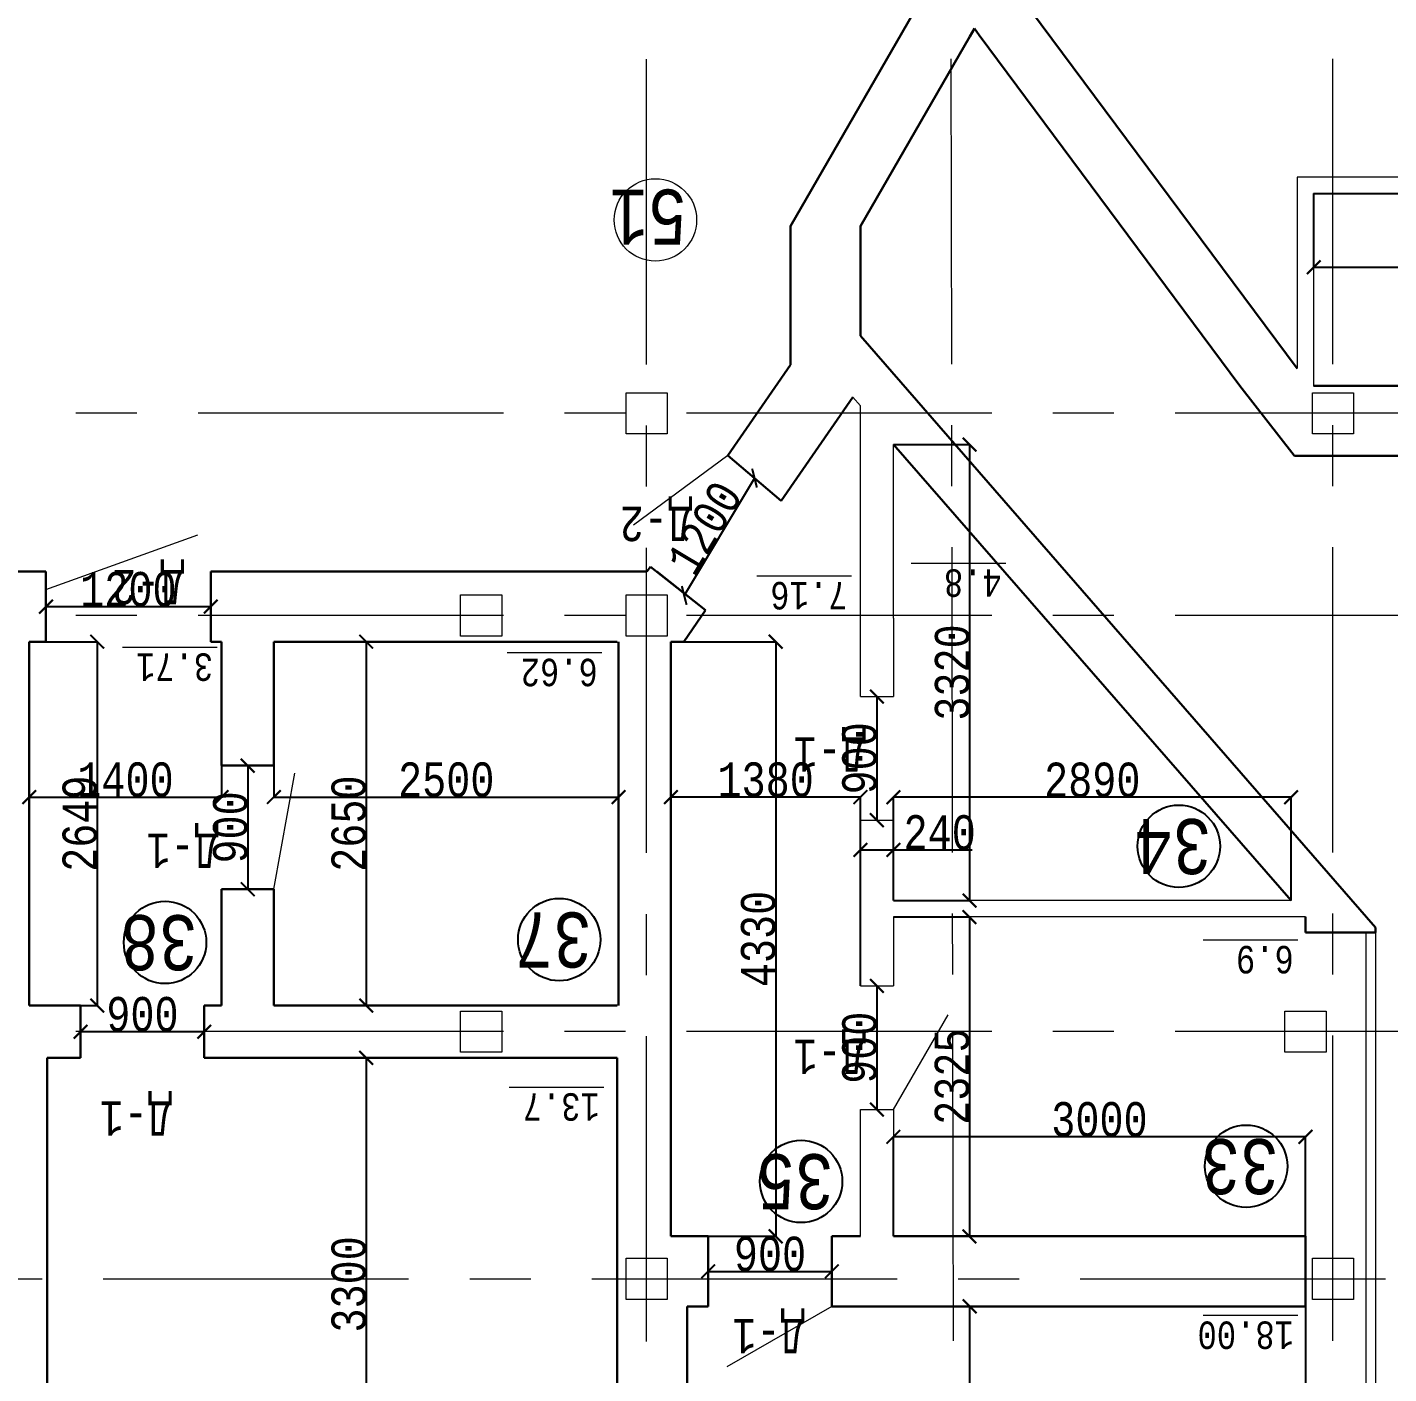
# Model space of a CAD drawing. Header units: millimetres. Extents: x -689206 to 4969298, y -1019800 to 703299.
# Drawn here: x 371042 to 380953, y -957701 to -947897 of the extents above; entities that cross this region are included whole.
import ezdxf

# ---------------------------------------------------------------- set-up
doc = ezdxf.new("R2010")
doc.units = ezdxf.units.MM
doc.linetypes.add('JIS_02_4.0', pattern=[5.5, 4, -1.5])
doc.linetypes.add('осеваяX2', pattern=[101.6, 63.5, -12.7, 12.7, -12.7])
for name, color, linetype, lineweight in [('несущие', 7, 'Continuous', 30), ('РАЗМЕРЫ', 7, 'Continuous', 9), ('сваи', 7, 'JIS_02_4.0', 30), ('Слой1', 7, 'Continuous', 30), ('стены', 7, 'Continuous', 20)]:
    doc.layers.add(name, color=color, linetype=linetype, lineweight=lineweight)
doc.layers.add('четотам', color=7, linetype='Continuous')
doc.styles.add('Аннотативный', font='isocteur.ttf', dxfattribs={"width": 0.7, "height": 250})
doc.dimstyles.new('Аннотативный', dxfattribs={"dimscale": 0, "dimtxt": 250, "dimasz": 100, "dimexe": 1.25, "dimexo": 0.625, "dimtad": 1, "dimdec": 0, "dimtxsty": 'Аннотативный', "dimblk": 'ARCHTICK', "dimcen": 2.5, "dimadec": 0, "dimazin": 0, "dimtfac": 1, "dimtdec": 0, "dimtmove": 0, "dimatfit": 3, "dimfxl": 1, "dimarcsym": 0})

# ---------------------------------------------------------------- blocks, each defined once
blk = doc.blocks.new('_ArchTick')
at = {"color": 0, "linetype": 'ByBlock', "const_width": 0.15}
blk.add_lwpolyline([(-0.5, -0.5), (0.5, 0.5)], dxfattribs=at)
blk = doc.blocks.new('*D4286')
at = {"layer": 'Defpoints', "color": 0, "lineweight": 5, "transparency": 16777216}
for p in [(377346.7, -955975.6), (377346.7, -956700.3), (380346.7, -956700.3)]:
    blk.add_point(p, dxfattribs=at)
at = {"layer": 'стены', "color": 0, "lineweight": -2, "transparency": 16777216}
for p, q in [((377346.7, -956699.6), (377346.7, -955974.3)), ((380346.7, -955975.6), (377346.7, -955975.6)), ((380346.7, -956699.6), (380346.7, -955974.3))]:
    blk.add_line(p, q, dxfattribs=at)
at = {"layer": 'стены', "color": 0, "lineweight": -2, "transparency": 16777216, "xscale": 100, "yscale": 100, "zscale": 100, "rotation": 180}
blk.add_blockref('_ArchTick', (377346.7, -955975.6), dxfattribs=at)
at = {"layer": 'стены', "color": 0, "lineweight": -2, "transparency": 16777216, "xscale": 100, "yscale": 100, "zscale": 100}
blk.add_blockref('_ArchTick', (380346.7, -955975.6), dxfattribs=at)
at = {"layer": 'стены', "color": 0, "lineweight": 5, "transparency": 16777216, "insert": (378846.7, -955850), "char_height": 250, "attachment_point": 5, "style": 'Аннотативный'}
blk.add_mtext('3000', dxfattribs=at)
blk = doc.blocks.new('*D4313')
at = {"layer": 'Defpoints', "color": 0, "lineweight": 5, "transparency": 16777216}
for p in [(375998.6, -956955.3), (376898.6, -956955.3), (376898.6, -956955.3)]:
    blk.add_point(p, dxfattribs=at)
at = {"layer": 'стены', "color": 0, "lineweight": -2, "transparency": 16777216}
for p, q in [((375998.6, -956954.6), (375998.6, -956954)), ((375998.6, -956955.3), (376898.6, -956955.3)), ((376898.6, -956954.6), (376898.6, -956954))]:
    blk.add_line(p, q, dxfattribs=at)
at = {"layer": 'стены', "color": 0, "lineweight": -2, "transparency": 16777216, "xscale": 100, "yscale": 100, "zscale": 100, "rotation": 180}
blk.add_blockref('_ArchTick', (375998.6, -956955.3), dxfattribs=at)
at = {"layer": 'стены', "color": 0, "lineweight": -2, "transparency": 16777216, "xscale": 100, "yscale": 100, "zscale": 100}
blk.add_blockref('_ArchTick', (376898.6, -956955.3), dxfattribs=at)
at = {"layer": 'стены', "color": 0, "lineweight": 5, "transparency": 16777216, "insert": (376448.6, -956829.6), "char_height": 250, "attachment_point": 5, "style": 'Аннотативный'}
blk.add_mtext('900', dxfattribs=at)
blk = doc.blocks.new('*D4314')
at = {"layer": 'Defpoints', "color": 0, "lineweight": 5, "transparency": 16777216}
for p in [(377226.7, -954877.4), (377226.7, -955777.4), (377226.7, -955777.4)]:
    blk.add_point(p, dxfattribs=at)
at = {"layer": 'стены', "color": 0, "lineweight": -2, "transparency": 16777216}
for p, q in [((377226.1, -954877.4), (377225.5, -954877.4)), ((377226.7, -954877.4), (377226.7, -955777.4)), ((377226.1, -955777.4), (377225.5, -955777.4))]:
    blk.add_line(p, q, dxfattribs=at)
at = {"layer": 'стены', "color": 0, "lineweight": -2, "transparency": 16777216, "xscale": 100, "yscale": 100, "zscale": 100}
for p, rotation in [((377226.7, -954877.4), 90), ((377226.7, -955777.4), 270)]:
    blk.add_blockref('_ArchTick', p, dxfattribs=dict(at, rotation=rotation))
at = {"layer": 'стены', "color": 0, "lineweight": 5, "transparency": 16777216, "insert": (377101.1, -955327.4), "char_height": 250, "attachment_point": 5, "rotation": 90, "style": 'Аннотативный'}
blk.add_mtext('900', dxfattribs=at)
blk = doc.blocks.new('*D4340')
at = {"layer": 'Defpoints', "color": 0, "lineweight": 5, "transparency": 16777216}
for p in [(377935.7, -957210.3), (377901.5, -961210.3), (377935.7, -961210.3)]:
    blk.add_point(p, dxfattribs=at)
at = {"layer": 'РАЗМЕРЫ', "color": 0, "lineweight": -2, "transparency": 16777216}
for p, q in [((377935.1, -957210.3), (377900.2, -957210.3)), ((377901.5, -957210.3), (377901.5, -961210.3)), ((377935.1, -961210.3), (377900.2, -961210.3))]:
    blk.add_line(p, q, dxfattribs=at)
at = {"layer": 'РАЗМЕРЫ', "color": 0, "lineweight": -2, "transparency": 16777216, "xscale": 100, "yscale": 100, "zscale": 100}
for p, rotation in [((377901.5, -957210.3), 90), ((377901.5, -961210.3), 270)]:
    blk.add_blockref('_ArchTick', p, dxfattribs=dict(at, rotation=rotation))
at = {"layer": 'РАЗМЕРЫ', "color": 0, "lineweight": 5, "transparency": 16777216, "insert": (377775.8, -959210.3), "char_height": 250, "attachment_point": 5, "rotation": 90, "style": 'Аннотативный'}
blk.add_mtext('4000', dxfattribs=at)
blk = doc.blocks.new('*D4343')
at = {"layer": 'Defpoints', "color": 0, "linetype": 'ByBlock', "lineweight": 5, "transparency": 16777216}
for p in [(380406.1, -949108.3), (383876.1, -949108.3), (383876.1, -949644.5)]:
    blk.add_point(p, dxfattribs=at)
at = {"layer": 'РАЗМЕРЫ', "color": 0, "linetype": 'ByBlock', "lineweight": -2, "transparency": 16777216}
for p, q in [((380406.1, -949108.9), (380406.1, -949645.8)), ((383876.1, -949108.9), (383876.1, -949645.8)), ((380406.1, -949644.5), (383876.1, -949644.5))]:
    blk.add_line(p, q, dxfattribs=at)
at = {"layer": 'РАЗМЕРЫ', "color": 0, "linetype": 'ByBlock', "lineweight": -2, "transparency": 16777216, "xscale": 100, "yscale": 100, "zscale": 100, "rotation": 180}
blk.add_blockref('_ArchTick', (380406.1, -949644.5), dxfattribs=at)
at = {"layer": 'РАЗМЕРЫ', "color": 0, "linetype": 'ByBlock', "lineweight": -2, "transparency": 16777216, "xscale": 100, "yscale": 100, "zscale": 100}
blk.add_blockref('_ArchTick', (383876.1, -949644.5), dxfattribs=at)
at = {"layer": 'РАЗМЕРЫ', "color": 0, "linetype": 'ByBlock', "lineweight": 5, "transparency": 16777216, "insert": (382141.1, -949518.9), "char_height": 250, "attachment_point": 5, "style": 'Аннотативный'}
blk.add_mtext('3470', dxfattribs=at)
blk = doc.blocks.new('*D4364')
at = {"layer": 'Defpoints', "color": 0, "linetype": 'ByBlock', "lineweight": 5, "transparency": 16777216}
for p in [(377106.7, -953886.5), (377346.7, -953886.5), (377346.7, -953886.5)]:
    blk.add_point(p, dxfattribs=at)
at = {"layer": 'РАЗМЕРЫ', "color": 0, "linetype": 'ByBlock', "lineweight": -2, "transparency": 16777216}
for p, q in [((377106.7, -953885.9), (377106.7, -953885.3)), ((377106.7, -953886.5), (377346.7, -953886.5)), ((377346.7, -953885.9), (377346.7, -953885.3)), ((377346.7, -953886.5), (377920.5, -953886.5))]:
    blk.add_line(p, q, dxfattribs=at)
at = {"layer": 'РАЗМЕРЫ', "color": 0, "linetype": 'ByBlock', "lineweight": -2, "transparency": 16777216, "xscale": 100, "yscale": 100, "zscale": 100, "rotation": 180}
blk.add_blockref('_ArchTick', (377106.7, -953886.5), dxfattribs=at)
at = {"layer": 'РАЗМЕРЫ', "color": 0, "linetype": 'ByBlock', "lineweight": -2, "transparency": 16777216, "xscale": 100, "yscale": 100, "zscale": 100}
blk.add_blockref('_ArchTick', (377346.7, -953886.5), dxfattribs=at)
at = {"layer": 'РАЗМЕРЫ', "color": 0, "linetype": 'ByBlock', "lineweight": 5, "transparency": 16777216, "insert": (377683.6, -953760.9), "char_height": 250, "attachment_point": 5, "style": 'Аннотативный'}
blk.add_mtext('240', dxfattribs=at)
blk = doc.blocks.new('*D4316')
at = {"layer": 'Defpoints', "color": 0, "linetype": 'ByBlock', "lineweight": 5, "transparency": 16777216}
for p in [(380406.1, -949108.3), (380406.1, -950508.3), (381593.2, -950508.3)]:
    blk.add_point(p, dxfattribs=at)
at = {"layer": 'РАЗМЕРЫ', "color": 0, "linetype": 'ByBlock', "lineweight": -2, "transparency": 16777216}
for p, q in [((380406.7, -949108.3), (381594.5, -949108.3)), ((381593.2, -949108.3), (381593.2, -950508.3)), ((380406.7, -950508.3), (381594.5, -950508.3))]:
    blk.add_line(p, q, dxfattribs=at)
at = {"layer": 'РАЗМЕРЫ', "color": 0, "linetype": 'ByBlock', "lineweight": -2, "transparency": 16777216, "xscale": 100, "yscale": 100, "zscale": 100}
for p, rotation in [((381593.2, -949108.3), 90), ((381593.2, -950508.3), 270)]:
    blk.add_blockref('_ArchTick', p, dxfattribs=dict(at, rotation=rotation))
at = {"layer": 'РАЗМЕРЫ', "color": 0, "linetype": 'ByBlock', "lineweight": 5, "transparency": 16777216, "insert": (381467.6, -949808.3), "char_height": 250, "attachment_point": 5, "rotation": 90, "style": 'Аннотативный'}
blk.add_mtext('1400', dxfattribs=at)
blk = doc.blocks.new('*D4375')
at = {"layer": 'Defpoints', "color": 0, "linetype": 'ByBlock', "lineweight": 5, "transparency": 16777216}
for p in [(371056.7, -952370.8), (371056.7, -955020.3), (371551.1, -955020.3)]:
    blk.add_point(p, dxfattribs=at)
at = {"layer": 'РАЗМЕРЫ', "color": 0, "linetype": 'ByBlock', "lineweight": -2, "transparency": 16777216}
for p, q in [((371057.3, -952370.8), (371552.3, -952370.8)), ((371551.1, -952370.8), (371551.1, -955020.3)), ((371057.3, -955020.3), (371552.3, -955020.3))]:
    blk.add_line(p, q, dxfattribs=at)
at = {"layer": 'РАЗМЕРЫ', "color": 0, "linetype": 'ByBlock', "lineweight": -2, "transparency": 16777216, "xscale": 100, "yscale": 100, "zscale": 100}
for p, rotation in [((371551.1, -952370.8), 90), ((371551.1, -955020.3), 270)]:
    blk.add_blockref('_ArchTick', p, dxfattribs=dict(at, rotation=rotation))
at = {"layer": 'РАЗМЕРЫ', "color": 0, "linetype": 'ByBlock', "lineweight": 5, "transparency": 16777216, "insert": (371425.5, -953695.5), "char_height": 250, "attachment_point": 5, "rotation": 90, "style": 'Аннотативный'}
blk.add_mtext('2649', dxfattribs=at)
blk = doc.blocks.new('*D4376')
at = {"layer": 'Defpoints', "color": 0, "linetype": 'ByBlock', "lineweight": 5, "transparency": 16777216}
for p in [(372646.7, -953273.3), (372646.7, -954173.3), (372646.7, -954173.3)]:
    blk.add_point(p, dxfattribs=at)
at = {"layer": 'РАЗМЕРЫ', "color": 0, "linetype": 'ByBlock', "lineweight": -2, "transparency": 16777216}
for p, q in [((372646, -953273.3), (372645.4, -953273.3)), ((372646.7, -953273.3), (372646.7, -954173.3)), ((372646, -954173.3), (372645.4, -954173.3))]:
    blk.add_line(p, q, dxfattribs=at)
at = {"layer": 'РАЗМЕРЫ', "color": 0, "linetype": 'ByBlock', "lineweight": -2, "transparency": 16777216, "xscale": 100, "yscale": 100, "zscale": 100}
for p, rotation in [((372646.7, -953273.3), 90), ((372646.7, -954173.3), 270)]:
    blk.add_blockref('_ArchTick', p, dxfattribs=dict(at, rotation=rotation))
at = {"layer": 'РАЗМЕРЫ', "color": 0, "linetype": 'ByBlock', "lineweight": 9, "transparency": 16777216, "insert": (372521, -953723.3), "char_height": 250, "attachment_point": 5, "rotation": 90, "style": 'Аннотативный'}
blk.add_mtext('900', dxfattribs=at)
blk = doc.blocks.new('*D4377')
at = {"layer": 'Defpoints', "color": 0, "linetype": 'ByBlock', "lineweight": 5, "transparency": 16777216}
for p in [(377346.7, -954375.3), (377346.7, -956700.3), (377900.2, -956700.3)]:
    blk.add_point(p, dxfattribs=at)
at = {"layer": 'РАЗМЕРЫ', "color": 0, "linetype": 'ByBlock', "lineweight": -2, "transparency": 16777216}
for p, q in [((377347.4, -954375.3), (377901.5, -954375.3)), ((377900.2, -954375.3), (377900.2, -956700.3)), ((377347.4, -956700.3), (377901.5, -956700.3))]:
    blk.add_line(p, q, dxfattribs=at)
at = {"layer": 'РАЗМЕРЫ', "color": 0, "linetype": 'ByBlock', "lineweight": -2, "transparency": 16777216, "xscale": 100, "yscale": 100, "zscale": 100}
for p, rotation in [((377900.2, -954375.3), 90), ((377900.2, -956700.3), 270)]:
    blk.add_blockref('_ArchTick', p, dxfattribs=dict(at, rotation=rotation))
at = {"layer": 'РАЗМЕРЫ', "color": 0, "linetype": 'ByBlock', "lineweight": 5, "transparency": 16777216, "insert": (377774.6, -955537.8), "char_height": 250, "attachment_point": 5, "rotation": 90, "style": 'Аннотативный'}
blk.add_mtext('2325', dxfattribs=at)
blk = doc.blocks.new('*D4378')
at = {"layer": 'Defpoints', "color": 0, "linetype": 'ByBlock', "lineweight": 5, "transparency": 16777216}
for p in [(377346.7, -950935.4), (377346.7, -954255.3), (377901.5, -954255.3)]:
    blk.add_point(p, dxfattribs=at)
at = {"layer": 'РАЗМЕРЫ', "color": 0, "linetype": 'ByBlock', "lineweight": -2, "transparency": 16777216}
for p, q in [((377347.4, -950935.4), (377902.7, -950935.4)), ((377901.5, -950935.4), (377901.5, -954255.3)), ((377347.4, -954255.3), (377902.7, -954255.3))]:
    blk.add_line(p, q, dxfattribs=at)
at = {"layer": 'РАЗМЕРЫ', "color": 0, "linetype": 'ByBlock', "lineweight": -2, "transparency": 16777216, "xscale": 100, "yscale": 100, "zscale": 100}
for p, rotation in [((377901.5, -950935.4), 90), ((377901.5, -954255.3), 270)]:
    blk.add_blockref('_ArchTick', p, dxfattribs=dict(at, rotation=rotation))
at = {"layer": 'РАЗМЕРЫ', "color": 0, "linetype": 'ByBlock', "lineweight": 5, "transparency": 16777216, "insert": (377775.8, -952595.3), "char_height": 250, "attachment_point": 5, "rotation": 90, "style": 'Аннотативный'}
blk.add_mtext('3320', dxfattribs=at)
blk = doc.blocks.new('*D4379')
at = {"layer": 'Defpoints', "color": 0, "linetype": 'ByBlock', "lineweight": 5, "transparency": 16777216}
for p in [(375846.7, -957210.3), (380346.7, -957210.3), (380346.7, -958040.6)]:
    blk.add_point(p, dxfattribs=at)
at = {"layer": 'РАЗМЕРЫ', "color": 0, "linetype": 'ByBlock', "lineweight": -2, "transparency": 16777216}
for p, q in [((375846.7, -957210.9), (375846.7, -958041.8)), ((380346.7, -957210.9), (380346.7, -958041.8)), ((375846.7, -958040.6), (380346.7, -958040.6))]:
    blk.add_line(p, q, dxfattribs=at)
at = {"layer": 'РАЗМЕРЫ', "color": 0, "linetype": 'ByBlock', "lineweight": -2, "transparency": 16777216, "xscale": 100, "yscale": 100, "zscale": 100, "rotation": 180}
blk.add_blockref('_ArchTick', (375846.7, -958040.6), dxfattribs=at)
at = {"layer": 'РАЗМЕРЫ', "color": 0, "linetype": 'ByBlock', "lineweight": -2, "transparency": 16777216, "xscale": 100, "yscale": 100, "zscale": 100}
blk.add_blockref('_ArchTick', (380346.7, -958040.6), dxfattribs=at)
at = {"layer": 'РАЗМЕРЫ', "color": 0, "linetype": 'ByBlock', "lineweight": 5, "transparency": 16777216, "insert": (378096.7, -957915), "char_height": 250, "attachment_point": 5, "style": 'Аннотативный'}
blk.add_mtext('4500', dxfattribs=at)
blk = doc.blocks.new('*D4380')
at = {"layer": 'Defpoints', "color": 0, "linetype": 'ByBlock', "lineweight": 5, "transparency": 16777216}
for p in [(377346.7, -953503.7), (377346.7, -954255.3), (380242.3, -954255.3)]:
    blk.add_point(p, dxfattribs=at)
at = {"layer": 'РАЗМЕРЫ', "color": 0, "linetype": 'ByBlock', "lineweight": -2, "transparency": 16777216}
for p, q in [((377346.7, -954254.6), (377346.7, -953502.4)), ((380242.3, -953503.7), (377346.7, -953503.7)), ((380242.3, -954254.6), (380242.3, -953502.4))]:
    blk.add_line(p, q, dxfattribs=at)
at = {"layer": 'РАЗМЕРЫ', "color": 0, "linetype": 'ByBlock', "lineweight": -2, "transparency": 16777216, "xscale": 100, "yscale": 100, "zscale": 100, "rotation": 180}
blk.add_blockref('_ArchTick', (377346.7, -953503.7), dxfattribs=at)
at = {"layer": 'РАЗМЕРЫ', "color": 0, "linetype": 'ByBlock', "lineweight": -2, "transparency": 16777216, "xscale": 100, "yscale": 100, "zscale": 100}
blk.add_blockref('_ArchTick', (380242.3, -953503.7), dxfattribs=at)
at = {"layer": 'РАЗМЕРЫ', "color": 0, "linetype": 'ByBlock', "lineweight": 5, "transparency": 16777216, "insert": (378794.5, -953378.1), "char_height": 250, "attachment_point": 5, "style": 'Аннотативный'}
blk.add_mtext('2890', dxfattribs=at)
blk = doc.blocks.new('*D4381')
at = {"layer": 'Defpoints', "color": 0, "linetype": 'ByBlock', "lineweight": 5, "transparency": 16777216}
for p in [(375726.7, -952370.8), (375726.7, -956700.3), (376489.9, -956700.3)]:
    blk.add_point(p, dxfattribs=at)
at = {"layer": 'РАЗМЕРЫ', "color": 0, "linetype": 'ByBlock', "lineweight": -2, "transparency": 16777216}
for p, q in [((375727.3, -952370.8), (376491.1, -952370.8)), ((376489.9, -952370.8), (376489.9, -956700.3)), ((375727.3, -956700.3), (376491.1, -956700.3))]:
    blk.add_line(p, q, dxfattribs=at)
at = {"layer": 'РАЗМЕРЫ', "color": 0, "linetype": 'ByBlock', "lineweight": -2, "transparency": 16777216, "xscale": 100, "yscale": 100, "zscale": 100}
for p, rotation in [((376489.9, -952370.8), 90), ((376489.9, -956700.3), 270)]:
    blk.add_blockref('_ArchTick', p, dxfattribs=dict(at, rotation=rotation))
at = {"layer": 'РАЗМЕРЫ', "color": 0, "linetype": 'ByBlock', "lineweight": 5, "transparency": 16777216, "insert": (376364.3, -954535.5), "char_height": 250, "attachment_point": 5, "rotation": 90, "style": 'Аннотативный'}
blk.add_mtext('4330', dxfattribs=at)
blk = doc.blocks.new('*D4406')
at = {"layer": 'Defpoints', "color": 0, "linetype": 'ByBlock', "lineweight": 5, "transparency": 16777216}
for p in [(372836.7, -952370.8), (372836.7, -955020.3), (373509, -955020.3)]:
    blk.add_point(p, dxfattribs=at)
at = {"layer": 'РАЗМЕРЫ', "color": 0, "linetype": 'ByBlock', "lineweight": -2, "transparency": 16777216}
for p, q in [((372837.3, -952370.8), (373510.2, -952370.8)), ((373509, -952370.8), (373509, -955020.3)), ((372837.3, -955020.3), (373510.2, -955020.3))]:
    blk.add_line(p, q, dxfattribs=at)
at = {"layer": 'РАЗМЕРЫ', "color": 0, "linetype": 'ByBlock', "lineweight": -2, "transparency": 16777216, "xscale": 100, "yscale": 100, "zscale": 100}
for p, rotation in [((373509, -952370.8), 90), ((373509, -955020.3), 270)]:
    blk.add_blockref('_ArchTick', p, dxfattribs=dict(at, rotation=rotation))
at = {"layer": 'РАЗМЕРЫ', "color": 0, "linetype": 'ByBlock', "lineweight": 5, "transparency": 16777216, "insert": (373383.3, -953695.5), "char_height": 250, "attachment_point": 5, "rotation": 90, "style": 'Аннотативный'}
blk.add_mtext('2650', dxfattribs=at)
blk = doc.blocks.new('*D4407')
at = {"layer": 'Defpoints', "color": 0, "linetype": 'ByBlock', "lineweight": 5, "transparency": 16777216}
for p in [(375336.7, -955400.3), (373509, -958700.3), (374944.7, -958700.3)]:
    blk.add_point(p, dxfattribs=at)
at = {"layer": 'РАЗМЕРЫ', "color": 0, "linetype": 'ByBlock', "lineweight": -2, "transparency": 16777216}
for p, q in [((375336, -955400.3), (373507.7, -955400.3)), ((373509, -955400.3), (373509, -958700.3)), ((374944.1, -958700.3), (373507.7, -958700.3))]:
    blk.add_line(p, q, dxfattribs=at)
at = {"layer": 'РАЗМЕРЫ', "color": 0, "linetype": 'ByBlock', "lineweight": -2, "transparency": 16777216, "xscale": 100, "yscale": 100, "zscale": 100}
for p, rotation in [((373509, -955400.3), 90), ((373509, -958700.3), 270)]:
    blk.add_blockref('_ArchTick', p, dxfattribs=dict(at, rotation=rotation))
at = {"layer": 'РАЗМЕРЫ', "color": 0, "linetype": 'ByBlock', "lineweight": 5, "transparency": 16777216, "insert": (373383.3, -957050.3), "char_height": 250, "attachment_point": 5, "rotation": 90, "style": 'Аннотативный'}
blk.add_mtext('3300', dxfattribs=at)
blk = doc.blocks.new('*D4408')
at = {"layer": 'Defpoints', "color": 0, "linetype": 'ByBlock', "lineweight": 5, "transparency": 16777216}
for p in [(371430.2, -955210.3), (371430.2, -955210.3), (372330.2, -955210.3)]:
    blk.add_point(p, dxfattribs=at)
at = {"layer": 'РАЗМЕРЫ', "color": 0, "linetype": 'ByBlock', "lineweight": -2, "transparency": 16777216}
for p, q in [((371430.2, -955209.6), (371430.2, -955209)), ((372330.2, -955210.3), (371430.2, -955210.3)), ((372330.2, -955209.6), (372330.2, -955209))]:
    blk.add_line(p, q, dxfattribs=at)
at = {"layer": 'РАЗМЕРЫ', "color": 0, "linetype": 'ByBlock', "lineweight": -2, "transparency": 16777216, "xscale": 100, "yscale": 100, "zscale": 100, "rotation": 180}
blk.add_blockref('_ArchTick', (371430.2, -955210.3), dxfattribs=at)
at = {"layer": 'РАЗМЕРЫ', "color": 0, "linetype": 'ByBlock', "lineweight": -2, "transparency": 16777216, "xscale": 100, "yscale": 100, "zscale": 100}
blk.add_blockref('_ArchTick', (372330.2, -955210.3), dxfattribs=at)
at = {"layer": 'РАЗМЕРЫ', "color": 0, "linetype": 'ByBlock', "lineweight": 5, "transparency": 16777216, "insert": (371880.2, -955084.6), "char_height": 250, "attachment_point": 5, "style": 'Аннотативный'}
blk.add_mtext('900', dxfattribs=at)
blk = doc.blocks.new('*D4410')
at = {"layer": 'Defpoints', "color": 0, "linetype": 'ByBlock', "lineweight": 5, "transparency": 16777216}
for p in [(371177.9, -952115.8), (372377.9, -952115.8), (372377.9, -952115.8)]:
    blk.add_point(p, dxfattribs=at)
at = {"layer": 'РАЗМЕРЫ', "color": 0, "linetype": 'ByBlock', "lineweight": -2, "transparency": 16777216}
for p, q in [((371177.9, -952115.2), (371177.9, -952114.6)), ((371177.9, -952115.8), (372377.9, -952115.8)), ((372377.9, -952115.2), (372377.9, -952114.6))]:
    blk.add_line(p, q, dxfattribs=at)
at = {"layer": 'РАЗМЕРЫ', "color": 0, "linetype": 'ByBlock', "lineweight": -2, "transparency": 16777216, "xscale": 100, "yscale": 100, "zscale": 100, "rotation": 180}
blk.add_blockref('_ArchTick', (371177.9, -952115.8), dxfattribs=at)
at = {"layer": 'РАЗМЕРЫ', "color": 0, "linetype": 'ByBlock', "lineweight": -2, "transparency": 16777216, "xscale": 100, "yscale": 100, "zscale": 100}
blk.add_blockref('_ArchTick', (372377.9, -952115.8), dxfattribs=at)
at = {"layer": 'РАЗМЕРЫ', "color": 0, "linetype": 'ByBlock', "lineweight": 5, "transparency": 16777216, "insert": (371777.9, -951990.2), "char_height": 250, "attachment_point": 5, "style": 'Аннотативный'}
blk.add_mtext('1200', dxfattribs=at)
blk = doc.blocks.new('*D4395')
at = {"layer": 'Defpoints', "color": 0, "linetype": 'ByBlock', "lineweight": 5, "transparency": 16777216}
for p in [(371056.7, -952370.8), (372456.7, -952370.8), (372456.7, -953502.1)]:
    blk.add_point(p, dxfattribs=at)
at = {"layer": 'РАЗМЕРЫ', "color": 0, "linetype": 'ByBlock', "lineweight": -2, "transparency": 16777216}
for p, q in [((371056.7, -952371.4), (371056.7, -953503.4)), ((372456.7, -952371.4), (372456.7, -953503.4)), ((371056.7, -953502.1), (372456.7, -953502.1))]:
    blk.add_line(p, q, dxfattribs=at)
at = {"layer": 'РАЗМЕРЫ', "color": 0, "linetype": 'ByBlock', "lineweight": -2, "transparency": 16777216, "xscale": 100, "yscale": 100, "zscale": 100, "rotation": 180}
blk.add_blockref('_ArchTick', (371056.7, -953502.1), dxfattribs=at)
at = {"layer": 'РАЗМЕРЫ', "color": 0, "linetype": 'ByBlock', "lineweight": -2, "transparency": 16777216, "xscale": 100, "yscale": 100, "zscale": 100}
blk.add_blockref('_ArchTick', (372456.7, -953502.1), dxfattribs=at)
at = {"layer": 'РАЗМЕРЫ', "color": 0, "linetype": 'ByBlock', "lineweight": 5, "transparency": 16777216, "insert": (371756.7, -953376.5), "char_height": 250, "attachment_point": 5, "style": 'Аннотативный'}
blk.add_mtext('1400', dxfattribs=at)
blk = doc.blocks.new('*D4396')
at = {"layer": 'Defpoints', "color": 0, "linetype": 'ByBlock', "lineweight": 5, "transparency": 16777216}
for p in [(372836.7, -952370.8), (375346.7, -952370.8), (375346.7, -953502.1)]:
    blk.add_point(p, dxfattribs=at)
at = {"layer": 'РАЗМЕРЫ', "color": 0, "linetype": 'ByBlock', "lineweight": -2, "transparency": 16777216}
for p, q in [((372836.7, -952371.4), (372836.7, -953503.4)), ((375346.7, -952371.4), (375346.7, -953503.4)), ((372836.7, -953502.1), (375346.7, -953502.1))]:
    blk.add_line(p, q, dxfattribs=at)
at = {"layer": 'РАЗМЕРЫ', "color": 0, "linetype": 'ByBlock', "lineweight": -2, "transparency": 16777216, "xscale": 100, "yscale": 100, "zscale": 100, "rotation": 180}
blk.add_blockref('_ArchTick', (372836.7, -953502.1), dxfattribs=at)
at = {"layer": 'РАЗМЕРЫ', "color": 0, "linetype": 'ByBlock', "lineweight": -2, "transparency": 16777216, "xscale": 100, "yscale": 100, "zscale": 100}
blk.add_blockref('_ArchTick', (375346.7, -953502.1), dxfattribs=at)
at = {"layer": 'РАЗМЕРЫ', "color": 0, "linetype": 'ByBlock', "lineweight": 5, "transparency": 16777216, "insert": (374091.7, -953376.5), "char_height": 250, "attachment_point": 5, "style": 'Аннотативный'}
blk.add_mtext('2500', dxfattribs=at)
blk = doc.blocks.new('*D4397')
at = {"layer": 'Defpoints', "color": 0, "linetype": 'ByBlock', "lineweight": 5, "transparency": 16777216}
for p in [(375726.7, -953502.1), (375726.7, -954877.4), (377106.7, -954877.4)]:
    blk.add_point(p, dxfattribs=at)
at = {"layer": 'РАЗМЕРЫ', "color": 0, "linetype": 'ByBlock', "lineweight": -2, "transparency": 16777216}
for p, q in [((375726.7, -954876.8), (375726.7, -953500.9)), ((377106.7, -953502.1), (375726.7, -953502.1)), ((377106.7, -954876.8), (377106.7, -953500.9))]:
    blk.add_line(p, q, dxfattribs=at)
at = {"layer": 'РАЗМЕРЫ', "color": 0, "linetype": 'ByBlock', "lineweight": -2, "transparency": 16777216, "xscale": 100, "yscale": 100, "zscale": 100, "rotation": 180}
blk.add_blockref('_ArchTick', (375726.7, -953502.1), dxfattribs=at)
at = {"layer": 'РАЗМЕРЫ', "color": 0, "linetype": 'ByBlock', "lineweight": -2, "transparency": 16777216, "xscale": 100, "yscale": 100, "zscale": 100}
blk.add_blockref('_ArchTick', (377106.7, -953502.1), dxfattribs=at)
at = {"layer": 'РАЗМЕРЫ', "color": 0, "linetype": 'ByBlock', "lineweight": 5, "transparency": 16777216, "insert": (376416.7, -953376.5), "char_height": 250, "attachment_point": 5, "style": 'Аннотативный'}
blk.add_mtext('1380', dxfattribs=at)
blk = doc.blocks.new('*D4431')
at = {"layer": 'Defpoints', "color": 0, "linetype": 'ByBlock', "lineweight": 5, "ltscale": 35, "transparency": 16777216}
for p in [(376335.8, -951179.8), (375824.1, -952034.4), (375824.1, -952034.4)]:
    blk.add_point(p, dxfattribs=at)
at = {"layer": 'сваи', "color": 0, "linetype": 'ByBlock', "lineweight": -2, "ltscale": 35, "transparency": 16777216}
for p, q in [((376335.8, -951179.8), (375824.1, -952034.4)), ((376335.3, -951179.4), (376334.8, -951179.1)), ((375823.6, -952034.1), (375823.1, -952033.8))]:
    blk.add_line(p, q, dxfattribs=at)
at = {"layer": 'сваи', "color": 0, "linetype": 'ByBlock', "lineweight": -2, "ltscale": 35, "transparency": 16777216, "xscale": 100, "yscale": 100, "zscale": 100}
for p, rotation in [((376335.8, -951179.8), 59.09078040232506), ((375824.1, -952034.4), 239.0907804023251)]:
    blk.add_blockref('_ArchTick', p, dxfattribs=dict(at, rotation=rotation))
at = {"layer": 'сваи', "color": 0, "linetype": 'ByBlock', "lineweight": 5, "ltscale": 35, "transparency": 16777216, "insert": (375972.2, -951542.6), "char_height": 250, "attachment_point": 5, "rotation": 59.09078, "style": 'Аннотативный'}
blk.add_mtext('1200', dxfattribs=at)
blk = doc.blocks.new('*D4430')
at = {"layer": 'Defpoints', "color": 0, "linetype": 'ByBlock', "lineweight": 5, "ltscale": 35, "transparency": 16777216}
for p in [(377226.7, -952770.3), (377226.7, -953670.3), (377226.7, -953670.3)]:
    blk.add_point(p, dxfattribs=at)
at = {"layer": 'сваи', "color": 0, "linetype": 'ByBlock', "lineweight": -2, "ltscale": 35, "transparency": 16777216}
for p, q in [((377226.1, -952770.3), (377225.5, -952770.3)), ((377226.7, -952770.3), (377226.7, -953670.3)), ((377226.1, -953670.3), (377225.5, -953670.3))]:
    blk.add_line(p, q, dxfattribs=at)
at = {"layer": 'сваи', "color": 0, "linetype": 'ByBlock', "lineweight": -2, "ltscale": 35, "transparency": 16777216, "xscale": 100, "yscale": 100, "zscale": 100}
for p, rotation in [((377226.7, -952770.3), 90), ((377226.7, -953670.3), 270)]:
    blk.add_blockref('_ArchTick', p, dxfattribs=dict(at, rotation=rotation))
at = {"layer": 'сваи', "color": 0, "linetype": 'ByBlock', "lineweight": 5, "ltscale": 35, "transparency": 16777216, "insert": (377101.1, -953220.3), "char_height": 250, "attachment_point": 5, "rotation": 90, "style": 'Аннотативный'}
blk.add_mtext('900', dxfattribs=at)

msp = doc.modelspace()

# ---------------------------------------------------------------- linework, layer by layer
at = {"layer": 'несущие', "color": 0}
for p, q in [((378038.4, -947358.3), (380286.1, -950382.4)), ((377936.7, -947907.7), (377903.7, -947965)), ((377971.5, -947954.4), (377936.7, -947907.7)), ((377971.5, -947954.4), (379869.6, -950508.3)), ((379869.6, -950508.3), (380264.1, -951015.8)), ((380264.1, -951015.8), (380266, -951018.3)), ((371177.9, -952370.8), (371177.9, -951860.8)), ((372377.9, -952370.8), (372377.9, -951860.8)), ((372377.9, -951860.8), (375552.2, -951860.8)), ((375980, -952142), (375822.1, -952370.8)), ((371177.9, -952370.8), (371056.7, -952370.8)), ((371056.7, -953020.3), (371056.7, -952370.8)), ((372456.7, -952370.8), (372377.9, -952370.8)), ((372456.7, -953020.3), (372456.7, -952370.8)), ((372836.7, -953020.3), (372836.7, -952370.8)), ((375336.7, -952370.8), (372836.7, -952370.8)), ((375822.1, -952370.8), (375726.7, -952370.8))]:
    msp.add_line(p, q, dxfattribs=at)
at = {"layer": 'РАЗМЕРЫ', "linetype": 'осеваяX2', "lineweight": 5, "ltscale": 35}
for p, q in [((375550.6, -964577.2), (375550.6, -914735.9)), ((377794.6, -964573.6), (377714.6, -914735.9)), ((332479.4, -957010.3), (399549.4, -957010.3))]:
    msp.add_line(p, q, dxfattribs=at)
at = {"layer": 'РАЗМЕРЫ', "linetype": 'ByBlock', "lineweight": 20}
for p, q in [((380286.1, -948988.3), (380286.1, -950382.4)), ((381104.2, -948988.3), (380286.1, -948988.3)), ((381104.2, -949108.3), (380406.1, -949108.3)), ((380406.1, -949108.3), (380406.1, -950508.3)), ((380242.3, -954255.3), (377346.7, -954255.3)), ((380346.7, -954375.3), (377346.7, -954375.3))]:
    msp.add_line(p, q, dxfattribs=at)
at = {"layer": 'РАЗМЕРЫ', "linetype": 'ByBlock', "lineweight": 9, "ltscale": 35}
msp.add_line((376141.6, -951014.6), (375454.4, -951522.9), dxfattribs=at)
at = {"layer": 'РАЗМЕРЫ', "linetype": 'ByBlock', "lineweight": 30, "ltscale": 35}
for p, q in [((375579.8, -951825.8), (375552.2, -951860.8)), ((375980, -952142), (375579.8, -951825.8)), ((375624.1, -951860.8), (375980, -952142))]:
    msp.add_line(p, q, dxfattribs=at)
at = {"layer": 'РАЗМЕРЫ'}
for p, q in [((378164.5, -951801.3), (377475.3, -951801.3)), ((377041.4, -951893.3), (376352.1, -951893.3)), ((372423.9, -952413.2), (371734.6, -952413.2)), ((375224.9, -952452.3), (374535.6, -952452.3)), ((380786.7, -954488.2), (380786.7, -958479.1)), ((380856.7, -954488.2), (380856.7, -958479.1)), ((380291.2, -954543.1), (379602, -954543.1)), ((375238.9, -955615.6), (374549.6, -955615.6)), ((380291.2, -957277.3), (379602, -957277.3))]:
    msp.add_line(p, q, dxfattribs=at)
at = {"layer": 'РАЗМЕРЫ', "linetype": 'ByBlock', "lineweight": 30}
for p, q in [((375346.7, -955020.3), (375346.7, -952370.8)), ((375726.7, -955020.3), (375726.7, -952370.8)), ((372456.7, -953273.3), (372836.7, -953273.3)), ((372456.7, -954173.3), (372836.7, -954173.3))]:
    msp.add_line(p, q, dxfattribs=at)
at = {"layer": 'РАЗМЕРЫ', "linetype": 'ByBlock', "lineweight": 9}
msp.add_line((372836.7, -954173.3), (372990.8, -953329.3), dxfattribs=at)
at = {"layer": 'сваи', "linetype": 'ByBlock', "lineweight": 20, "ltscale": 35}
for p, q in [((377106.7, -952770.3), (377346.7, -952770.3)), ((377106.7, -953670.3), (377346.7, -953670.3))]:
    msp.add_line(p, q, dxfattribs=at)
at = {"layer": 'Слой1', "lineweight": 30}
msp.add_line((380346.7, -954488.2), (380856.7, -954488.2), dxfattribs=at)
at = {"layer": 'стены', "linetype": 'осеваяX2', "lineweight": 5, "ltscale": 35}
for p, q in [((380546.7, -964573.6), (380546.7, -914735.9)), ((399399.4, -950708.3), (332346.7, -950708.3)), ((399399.4, -952180.8), (332346.7, -952180.8)), ((399399.4, -955208.3), (332346.7, -955208.3))]:
    msp.add_line(p, q, dxfattribs=at)
at = {"layer": 'стены', "lineweight": 30}
for p, q in [((377596.7, -947613.3), (376596.7, -949345.3)), ((377106.7, -949345.3), (377903.7, -947965)), ((376596.7, -949345.3), (376596.7, -950145.3)), ((377106.7, -950145.3), (377106.7, -949345.3)), ((376596.7, -950145.3), (376596.7, -950355.1)), ((380856.7, -954450.8), (377106.7, -950145.3)), ((376141.6, -951014.6), (376596.7, -950355.1)), ((383876.1, -950508.3), (380406.1, -950508.3)), ((376530.1, -951344.9), (377051.5, -950589.5)), ((380242.3, -954255.3), (377346.7, -950935.4)), ((376530.1, -951344.9), (376141.6, -951014.6)), ((380266, -951018.3), (383876.1, -951018.3)), ((371177.9, -951860.8), (370548.2, -951860.8)), ((372836.7, -952370.8), (375336.7, -952370.8)), ((375336.7, -952370.8), (372926.7, -952370.8)), ((371056.7, -955020.3), (371056.7, -953020.3)), ((372456.7, -953020.3), (372456.7, -953273.3)), ((372836.7, -953020.3), (372836.7, -953273.3)), ((372456.7, -954173.3), (372456.7, -955020.3)), ((372456.7, -955020.3), (372456.7, -954173.3)), ((372836.7, -954173.3), (372836.7, -955020.3)), ((380346.7, -954488.2), (380346.7, -954375.2)), ((380856.7, -954450.8), (380856.7, -954488.2)), ((371056.7, -955020.3), (371430.2, -955020.3)), ((371430.2, -955020.3), (371056.7, -955020.3)), ((371430.2, -955400.3), (371430.2, -955020.3)), ((372330.2, -955020.3), (372456.7, -955020.3)), ((372456.7, -955020.3), (372330.2, -955020.3)), ((372330.2, -955020.3), (372330.2, -955400.3)), ((372836.7, -955020.3), (375336.7, -955020.3)), ((375336.7, -955020.3), (373208.7, -955020.3)), ((375726.7, -955020.3), (375726.7, -956700.3)), ((371336.7, -955400.3), (371186.7, -955400.3)), ((371186.7, -959210.3), (371186.7, -955400.3)), ((371336.7, -955400.3), (371430.2, -955400.3)), ((372330.2, -955400.3), (375336.7, -955400.3)), ((375336.7, -955400.3), (375336.7, -961718.3)), ((375726.7, -956700.3), (375998.6, -956700.3)), ((375998.6, -956700.3), (375998.6, -957210.3)), ((376898.6, -956700.3), (377106.7, -956700.3)), ((376898.6, -956700.3), (376898.6, -957210.3)), ((380346.7, -956700.3), (377346.7, -956700.3)), ((380346.7, -956700.3), (380346.7, -957210.3)), ((375846.7, -961718.3), (375846.7, -957210.3)), ((375846.7, -957210.3), (375998.6, -957210.3)), ((376898.6, -957210.3), (380346.7, -957210.3))]:
    msp.add_line(p, q, dxfattribs=at)
at = {"layer": 'стены'}
for p, q in [((376596.7, -949345.3), (377096.7, -948479.3)), ((377106.7, -949345.3), (377606.7, -948479.3)), ((377106.7, -950654.2), (377051.5, -950589.5)), ((377106.7, -952200.3), (377106.7, -950654.2)), ((377346.7, -952200.3), (377346.7, -950935.4)), ((377106.7, -952770.3), (377106.7, -952200.3)), ((377346.7, -952200.3), (377346.7, -952770.3)), ((377106.7, -954877.4), (377106.7, -953670.3)), ((377346.7, -953670.3), (377346.7, -954255.3)), ((377346.7, -954375.3), (377346.7, -954877.4)), ((377106.7, -954877.4), (377346.7, -954877.4)), ((377106.7, -956700.3), (377106.7, -955777.4)), ((377106.7, -955777.4), (377346.7, -955777.4)), ((377346.7, -955777.4), (377346.7, -956700.3)), ((375998.6, -956700.3), (375838.7, -956700.3)), ((377106.7, -956700.3), (376898.6, -956700.3)), ((377346.7, -956700.3), (377708.7, -956700.3)), ((376898.6, -957210.3), (376135, -957651.1))]:
    msp.add_line(p, q, dxfattribs=at)
at = {"layer": 'стены', "lineweight": 9}
for p, q in [((371177.9, -951990.8), (372282.7, -951594.1)), ((377346.7, -955777.4), (377744.8, -955087.9))]:
    msp.add_line(p, q, dxfattribs=at)
at = {"layer": 'стены'}
for points in [[(375700.6, -950858.3), (375400.6, -950858.3), (375400.6, -950558.3), (375700.6, -950558.3)], [(380696.7, -950858.3), (380396.7, -950858.3), (380396.7, -950558.3), (380696.7, -950558.3)], [(374496.7, -952330.8), (374196.7, -952330.8), (374196.7, -952030.8), (374496.7, -952030.8)], [(375700.6, -952330.6), (375400.6, -952330.6), (375400.6, -952030.6), (375700.6, -952030.6)], [(374496.7, -955360.3), (374196.7, -955360.3), (374196.7, -955060.3), (374496.7, -955060.3)], [(380496.7, -955360.3), (380196.7, -955360.3), (380196.7, -955060.3), (380496.7, -955060.3)], [(375700.6, -957160.3), (375400.6, -957160.3), (375400.6, -956860.3), (375700.6, -956860.3)], [(380696.7, -957160.3), (380396.7, -957160.3), (380396.7, -956860.3), (380696.7, -956860.3)]]:
    msp.add_lwpolyline(points, close=True, dxfattribs=at)
at = {"layer": 'четотам', "lineweight": 13}
msp.add_circle((375614.7, -949300.3), 300, dxfattribs=at)
at = {"layer": 'четотам'}
for centre in [(379424.7, -953860.2), (374914.7, -954540.2), (372044.7, -954560.2), (379915, -956190.2), (376674.7, -956300.2)]:
    msp.add_circle(centre, 300, dxfattribs=at)

# ---------------------------------------------------------------- texts
at = {"layer": 'РАЗМЕРЫ', "lineweight": 13, "ltscale": 150, "insert": (375842.8, -949480.2), "char_height": 401.1, "width": 1460, "attachment_point": 1, "rotation": 180, "style": 'Аннотативный'}
msp.add_mtext('51', dxfattribs=at)
at = {"layer": 'РАЗМЕРЫ', "lineweight": 20, "ltscale": 150, "attachment_point": 1, "rotation": 180, "style": 'Аннотативный'}
for s, insert, char_height, width in [('Д-2', (375881.6, -951638.5), 250, 922.913), ('Д-2', (372184.7, -952097.8), 250, 922.913), ('Д-1', (377144.6, -953317.8), 250, 922.913), ('Д-1', (372434.7, -954017.8), 250, 922.913), ('34', (379662, -954063.3), 401.1, 1460), ('37', (375152, -954743.3), 401.1, 1460), ('38', (372282, -954763.3), 401.1, 1460), ('Д-1', (377144.6, -955518), 250, 922.913), ('Д-1', (372094.7, -955967.8), 250, 922.913), ('33', (380152.3, -956393.3), 401.1, 1460), ('35', (376912, -956503.3), 401.1, 1460)]:
    msp.add_mtext(s, dxfattribs=dict(at, insert=insert, char_height=char_height, width=width))
at = {"layer": 'РАЗМЕРЫ', "char_height": 200, "width": 656.117, "attachment_point": 1, "rotation": 180, "style": 'Аннотативный'}
for s, insert in [('4.8', (378135.3, -952044.1)), ('7.16', (377012.1, -952136.1)), ('3.71', (372394.6, -952656)), ('6.62', (375195.6, -952695.1)), ('6.9', (380262, -954785.9)), ('13.7', (375209.6, -955858.4)), ('18.00', (380262, -957520.2))]:
    msp.add_mtext(s, dxfattribs=dict(at, insert=insert))
at = {"layer": 'РАЗМЕРЫ', "lineweight": 9, "ltscale": 150, "insert": (376700.3, -957551.3), "char_height": 250, "width": 922.913, "attachment_point": 1, "rotation": 180, "style": 'Аннотативный'}
msp.add_mtext('Д-1', dxfattribs=at)

# ---------------------------------------------------------------- dimensions: what is measured, and where the dimension line sits
at = {"layer": 'РАЗМЕРЫ', "linetype": 'ByBlock', "lineweight": 5}
for base, p1, p2, angle, picture, middle in [((381593.2, -950508.3), (380406.1, -949108.3), (380406.1, -950508.3), 270, '*D4316', (381467.6, -949808.3)), ((383876.1, -949644.5), (380406.1, -949108.3), (383876.1, -949108.3), 180, '*D4343', (382141.1, -949518.9)), ((377901.5, -954255.3), (377346.7, -950935.4), (377346.7, -954255.3), 270, '*D4378', (377775.8, -952595.3)), ((372377.9, -952115.8), (371177.9, -952115.8), (372377.9, -952115.8), 180, '*D4410', (371777.9, -951990.2)), ((371551.0901, -955020.2707), (371056.6734, -952370.8131), (371056.6734, -955020.2707), 270, '*D4375', (371425.4651, -953695.5419)), ((372456.7, -953502.1), (371056.7, -952370.8), (372456.7, -952370.8), 180, '*D4395', (371756.7, -953376.5)), ((375726.7, -953502.1), (377106.7, -954877.4), (375726.7, -954877.4), 180, '*D4397', (376416.7, -953376.5)), ((377900.2, -956700.3), (377346.7, -954375.3), (377346.7, -956700.3), 270, '*D4377', (377774.6, -955537.8)), ((371430.2, -955210.3), (372330.2, -955210.3), (371430.2, -955210.3), 180, '*D4408', (371880.2, -955084.6)), ((373509, -958700.3), (375336.7, -955400.3), (374944.7, -958700.3), 270, '*D4407', (373383.3, -957050.3)), ((380346.7, -958040.6), (375846.7, -957210.3), (380346.7, -957210.3), 180, '*D4379', (378096.7, -957915))]:
    dim = msp.add_linear_dim(base=base, p1=p1, p2=p2, angle=angle, dimstyle='Аннотативный', dxfattribs=at)
    dim.commit()
    dim.dimension.update_dxf_attribs({"geometry": picture, "text_midpoint": middle})
for base, p1, p2, angle, text, picture, middle in [((373509, -955020.3), (372836.7, -952370.8), (372836.7, -955020.3), 270, '2650', '*D4406', (373383.3, -953695.5)), ((376489.9, -956700.3), (375726.7, -952370.8), (375726.7, -956700.3), 270, '4330', '*D4381', (376364.3, -954535.5)), ((375346.7, -953502.1), (372836.7, -952370.8), (375346.7, -952370.8), 180, '2500', '*D4396', (374091.7, -953376.5)), ((377346.7, -953503.7), (380242.3, -954255.3), (377346.7, -954255.3), 180, '2890', '*D4380', (378794.5, -953378.1))]:
    dim = msp.add_linear_dim(base=base, p1=p1, p2=p2, angle=angle, text=text, dimstyle='Аннотативный', dxfattribs=at)
    dim.commit()
    dim.dimension.update_dxf_attribs({"geometry": picture, "text_midpoint": middle})
at = {"layer": 'РАЗМЕРЫ', "linetype": 'ByBlock', "lineweight": 9}
dim = msp.add_linear_dim(base=(372646.7, -954173.3), p1=(372646.7, -953273.3), p2=(372646.7, -954173.3), angle=270, dimstyle='Аннотативный', dxfattribs=at)
dim.commit()
dim.dimension.update_dxf_attribs({"geometry": '*D4376', "text_midpoint": (372521, -953723.3)})
at = {"layer": 'РАЗМЕРЫ', "linetype": 'ByBlock', "lineweight": 5}
dim = msp.add_aligned_dim(p1=(377106.7, -953886.5), p2=(377346.7, -953886.5), distance=0, dimstyle='Аннотативный', dxfattribs=at)
dim.commit()
dim.dimension.update_dxf_attribs({"geometry": '*D4364', "text_midpoint": (377683.6, -953760.9)})
at = {"layer": 'РАЗМЕРЫ', "lineweight": 5}
dim = msp.add_linear_dim(base=(377901.5, -961210.3), p1=(377935.7, -957210.3), p2=(377935.7, -961210.3), angle=270, dimstyle='Аннотативный', dxfattribs=at)
dim.commit()
dim.dimension.update_dxf_attribs({"geometry": '*D4340', "text_midpoint": (377775.8, -959210.3)})
at = {"layer": 'сваи', "linetype": 'ByBlock', "lineweight": 5, "ltscale": 35}
dim = msp.add_aligned_dim(p1=(376335.8, -951179.8), p2=(375824.1, -952034.4), distance=0, text='1200', dimstyle='Аннотативный', dxfattribs=at)
dim.commit()
dim.dimension.update_dxf_attribs({"geometry": '*D4431', "text_midpoint": (375972.2, -951542.6)})
dim = msp.add_aligned_dim(p1=(377226.7, -952770.3), p2=(377226.7, -953670.3), distance=0, dimstyle='Аннотативный', dxfattribs=at)
dim.commit()
dim.dimension.update_dxf_attribs({"geometry": '*D4430', "text_midpoint": (377101.1, -953220.3)})
at = {"layer": 'стены', "lineweight": 5}
for p1, p2, distance, picture, middle in [((377226.7, -954877.4), (377226.7, -955777.4), 0, '*D4314', (377101.1, -955327.4)), ((380346.7, -956700.3), (377346.7, -956700.3), -724.7, '*D4286', (378846.7, -955850)), ((375998.6, -956955.3), (376898.6, -956955.3), 0, '*D4313', (376448.6, -956829.6))]:
    dim = msp.add_aligned_dim(p1=p1, p2=p2, distance=distance, dimstyle='Аннотативный', dxfattribs=at)
    dim.commit()
    dim.dimension.update_dxf_attribs({"geometry": picture, "text_midpoint": middle})

doc.saveas('drawing.dxf')
